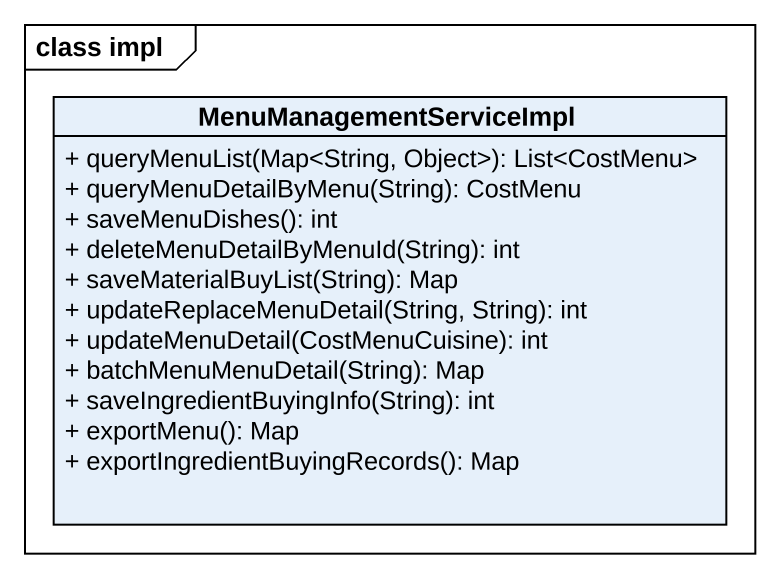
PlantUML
@startuml
mainframe class impl
hide circle
hide empty members
skinparam classAttributeIconSize 0
class MenuManagementServiceImpl {
  + queryMenuList(Map<String, Object>): List<CostMenu>
  + queryMenuDetailByMenu(String): CostMenu
  + saveMenuDishes(): int
  + deleteMenuDetailByMenuId(String): int
  + saveMaterialBuyList(String): Map
  + updateReplaceMenuDetail(String, String): int
  + updateMenuDetail(CostMenuCuisine): int
  + batchMenuMenuDetail(String): Map
  + saveIngredientBuyingInfo(String): int
  + exportMenu(): Map
  + exportIngredientBuyingRecords(): Map
}
@enduml
